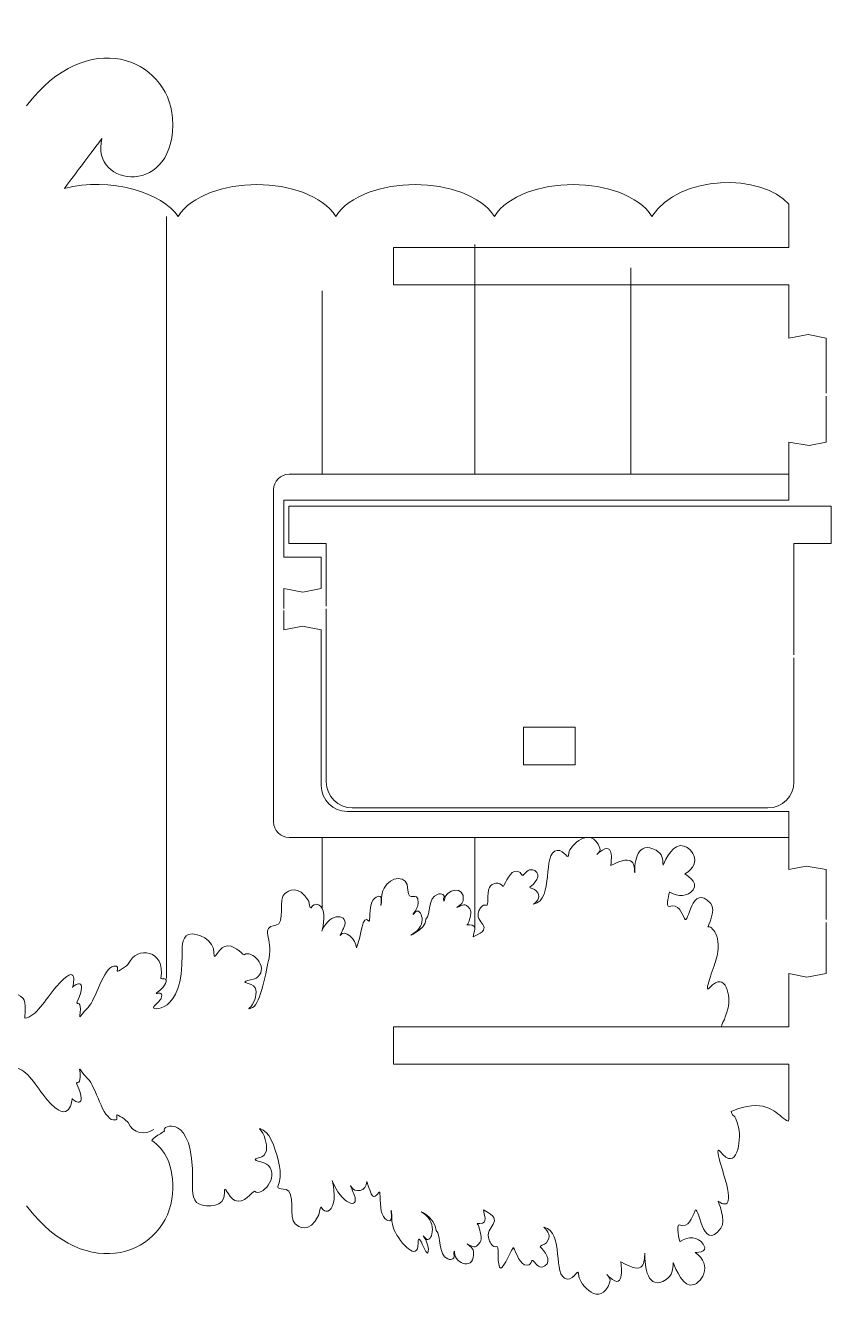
# Model space of a CAD drawing. Header units: centimetres. Extents: x -41 to 41, y -55 to 55.
# Drawn here: x 27.27 to 40.21, y 7.15 to 27.77 of the extents above; entities that cross this region are included whole.
import ezdxf

# ---------------------------------------------------------------- set-up
doc = ezdxf.new("R2010")
doc.units = ezdxf.units.CM
doc.header["$MEASUREMENT"] = 0
doc.layers.add('layer 1', color=7, linetype='Continuous')

msp = doc.modelspace()

# ---------------------------------------------------------------- linework, layer by layer
at = {"layer": 'layer 1', "color": 250, "lineweight": 9}
for points, knots in [([(40.12532, 21.86385), (40.12532, 21.86385), (40.12532, 22.74765), (40.12532, 22.74765), (40.12532, 22.74765), (40.12532, 22.74765), (39.83237, 22.80598), (39.83237, 22.80598), (39.83237, 22.80598), (39.83237, 22.80598), (39.52533, 22.74765), (39.52533, 22.74765), (39.52533, 22.74765), (39.52533, 22.74765), (39.52533, 23.60382), (39.52533, 23.60382), (39.52533, 23.60382), (39.52533, 23.60382), (33.17448, 23.60385), (33.17448, 23.60385), (33.17448, 23.60385), (33.17448, 23.60385), (33.17448, 24.20385), (33.17448, 24.20385), (33.17448, 24.20385), (33.17448, 24.20385), (39.52533, 24.20382), (39.52533, 24.20382), (39.52533, 24.20382), (39.52533, 24.20382), (39.52533, 24.90145), (39.52533, 24.90145), (39.52533, 24.90145), (39.08893, 25.3991), (37.76147, 25.38498), (37.32508, 24.70382), (37.32508, 24.70382), (36.88868, 25.38493), (35.22985, 25.38498), (34.79348, 24.70382), (34.79348, 24.70382), (34.35708, 25.38493), (32.68295, 25.38497), (32.24657, 24.7038), (32.24657, 24.7038), (31.81018, 25.38495), (30.14958, 25.38498), (29.7132, 24.70382), (29.7132, 24.70382), (29.47587, 25.07423), (28.61608, 25.35255), (27.88692, 25.15283), (27.88692, 25.15283), (28.18437, 25.54905), (28.19402, 25.56195), (28.49145, 25.95817), (28.49145, 25.95817), (28.28855, 25.14912), (29.7147, 25.01473), (29.62348, 26.2851), (29.62348, 26.2851), (29.55092, 27.2502), (28.24753, 27.76767), (27.28047, 26.47945)], [0, 0, 0, 0, 0.05882353, 0.05882353, 0.05882353, 0.05882353, 0.11764706, 0.11764706, 0.11764706, 0.11764706, 0.17647059, 0.17647059, 0.17647059, 0.17647059, 0.23529412, 0.23529412, 0.23529412, 0.23529412, 0.29411765, 0.29411765, 0.29411765, 0.29411765, 0.35294118, 0.35294118, 0.35294118, 0.35294118, 0.41176471, 0.41176471, 0.41176471, 0.41176471, 0.47058824, 0.47058824, 0.47058824, 0.47058824, 0.52941176, 0.52941176, 0.52941176, 0.52941176, 0.58823529, 0.58823529, 0.58823529, 0.58823529, 0.64705882, 0.64705882, 0.64705882, 0.64705882, 0.70588235, 0.70588235, 0.70588235, 0.70588235, 0.76470588, 0.76470588, 0.76470588, 0.76470588, 0.82352941, 0.82352941, 0.82352941, 0.82352941, 0.88235294, 0.88235294, 0.88235294, 0.88235294, 1, 1, 1, 1]), ([(31.41292, 18.40783), (31.41292, 18.40783), (31.41292, 18.73013), (31.41292, 18.73013), (31.41292, 18.73013), (31.41292, 18.73013), (31.71888, 18.67173), (31.71888, 18.67173), (31.71888, 18.67173), (31.71888, 18.67173), (32.01292, 18.73013), (32.01292, 18.73013), (32.01292, 18.73013), (32.01292, 18.73013), (32.01292, 19.23013), (32.01292, 19.23013), (32.01292, 19.23013), (32.01292, 19.23013), (31.41292, 19.23013), (31.41292, 19.23013), (31.41292, 19.23013), (31.41292, 19.23013), (31.41292, 20.1468), (31.41292, 20.1468), (31.41292, 20.1468), (31.41292, 20.1468), (39.52535, 20.1468), (39.52535, 20.1468), (39.52535, 20.1468), (39.52535, 20.1468), (39.52535, 21.08098), (39.52535, 21.08098), (39.52535, 21.08098), (39.52535, 21.08098), (39.84912, 21.02265), (39.84912, 21.02265), (39.84912, 21.02265), (39.84912, 21.02265), (40.12532, 21.08098), (40.12532, 21.08098), (40.12532, 21.08098), (40.12532, 21.08098), (40.12532, 21.81493), (40.12532, 21.81493)], [0, 0, 0, 0, 0.08333333, 0.08333333, 0.08333333, 0.08333333, 0.16666667, 0.16666667, 0.16666667, 0.16666667, 0.25, 0.25, 0.25, 0.25, 0.33333333, 0.33333333, 0.33333333, 0.33333333, 0.41666667, 0.41666667, 0.41666667, 0.41666667, 0.5, 0.5, 0.5, 0.5, 0.58333333, 0.58333333, 0.58333333, 0.58333333, 0.66666667, 0.66666667, 0.66666667, 0.66666667, 0.75, 0.75, 0.75, 0.75, 0.83333333, 0.83333333, 0.83333333, 0.83333333, 1, 1, 1, 1]), ([(39.60577, 17.66422), (39.60577, 17.66422), (39.60607, 19.4503), (39.60607, 19.4503), (39.60607, 19.4503), (39.60607, 19.4503), (40.20607, 19.4503), (40.20607, 19.4503), (40.20607, 19.4503), (40.20607, 19.4503), (40.20607, 20.0503), (40.20607, 20.0503), (40.20607, 20.0503), (40.20607, 20.0503), (31.49367, 20.0503), (31.49367, 20.0503), (31.49367, 20.0503), (31.49367, 20.0503), (31.49367, 19.4503), (31.49367, 19.4503), (31.49367, 19.4503), (31.49367, 19.4503), (32.09367, 19.4503), (32.09367, 19.4503), (32.09367, 19.4503), (32.09367, 19.4503), (32.09382, 18.44472), (32.09382, 18.44472)], [0, 0, 0, 0, 0.125, 0.125, 0.125, 0.125, 0.25, 0.25, 0.25, 0.25, 0.375, 0.375, 0.375, 0.375, 0.5, 0.5, 0.5, 0.5, 0.625, 0.625, 0.625, 0.625, 0.75, 0.75, 0.75, 0.75, 1, 1, 1, 1]), ([(40.12532, 13.41095), (40.12532, 13.41095), (40.12532, 14.21265), (40.12532, 14.21265), (40.12532, 14.21265), (40.12532, 14.21265), (39.80438, 14.27098), (39.80438, 14.27098), (39.80438, 14.27098), (39.80438, 14.27098), (39.52535, 14.21265), (39.52535, 14.21265), (39.52535, 14.21265), (39.52535, 14.21265), (39.52535, 15.1468), (39.52535, 15.1468), (39.52535, 15.1468), (39.52535, 15.1468), (32.42958, 15.1468), (32.42958, 15.1468), (32.42958, 15.1468), (32.1995, 15.1468), (32.01292, 15.33338), (32.01292, 15.56347), (32.01292, 15.56347), (32.01292, 15.56347), (32.01292, 18.06347), (32.01292, 18.06347), (32.01292, 18.06347), (32.01292, 18.06347), (31.71127, 18.12187), (31.71127, 18.12187), (31.71127, 18.12187), (31.71127, 18.12187), (31.41292, 18.06347), (31.41292, 18.06347), (31.41292, 18.06347), (31.41292, 18.06347), (31.41292, 18.37457), (31.41292, 18.37457)], [0, 0, 0, 0, 0.09090909, 0.09090909, 0.09090909, 0.09090909, 0.18181818, 0.18181818, 0.18181818, 0.18181818, 0.27272727, 0.27272727, 0.27272727, 0.27272727, 0.36363636, 0.36363636, 0.36363636, 0.36363636, 0.45454545, 0.45454545, 0.45454545, 0.45454545, 0.54545455, 0.54545455, 0.54545455, 0.54545455, 0.63636364, 0.63636364, 0.63636364, 0.63636364, 0.72727273, 0.72727273, 0.72727273, 0.72727273, 0.81818182, 0.81818182, 0.81818182, 0.81818182, 1, 1, 1, 1]), ([(32.09383, 18.40302), (32.09383, 18.40302), (32.0943, 15.6211), (32.0943, 15.6211), (32.0943, 15.6211), (32.0943, 15.39102), (32.28088, 15.20443), (32.51097, 15.20443), (32.51097, 15.20443), (32.51097, 15.20443), (39.18877, 15.20443), (39.18877, 15.20443), (39.18877, 15.20443), (39.41885, 15.20443), (39.60543, 15.39102), (39.60543, 15.6211), (39.60543, 15.6211), (39.60543, 15.6211), (39.60575, 17.61527), (39.60575, 17.61527)], [0, 0, 0, 0, 0.16666667, 0.16666667, 0.16666667, 0.16666667, 0.33333333, 0.33333333, 0.33333333, 0.33333333, 0.5, 0.5, 0.5, 0.5, 0.66666667, 0.66666667, 0.66666667, 0.66666667, 1, 1, 1, 1]), ([(36.09287, 15.89883), (36.09287, 15.89883), (36.09287, 16.49883), (36.09287, 16.49883), (36.09287, 16.49883), (36.09287, 16.49883), (35.25953, 16.49883), (35.25953, 16.49883), (35.25953, 16.49883), (35.25953, 16.49883), (35.25953, 15.89883), (35.25953, 15.89883), (35.25953, 15.89883), (35.25953, 15.89883), (36.09287, 15.89883), (36.09287, 15.89883)], [0, 0, 0, 0, 0.2, 0.2, 0.2, 0.2, 0.4, 0.4, 0.4, 0.4, 0.6, 0.6, 0.6, 0.6, 1, 1, 1, 1]), ([(27.28047, 8.81425), (28.24753, 7.52603), (29.55092, 8.0435), (29.62348, 9.0086), (29.62348, 9.0086), (29.65577, 9.4583), (29.49792, 9.73197), (29.2895, 9.86198), (29.2895, 9.86198), (29.28273, 9.88913), (29.49863, 10.0108), (29.49305, 10.01748), (29.49305, 10.01748), (29.42565, 10.09855), (29.97707, 10.33575), (29.94447, 9.21302), (29.94447, 9.21302), (29.94208, 9.12985), (29.9336, 8.88932), (30.04552, 8.84383), (30.04552, 8.84383), (30.18942, 8.78533), (30.46187, 8.7868), (30.45737, 9.01483), (30.45737, 9.01483), (30.4537, 9.19997), (30.51458, 8.94662), (30.62652, 8.898), (30.62652, 8.898), (30.77088, 8.83523), (30.89787, 9.03515), (30.9432, 9.04975), (30.9432, 9.04975), (31.05798, 8.9464), (31.33838, 9.27007), (31.16447, 9.46157), (31.16447, 9.46157), (31.10483, 9.52723), (30.84123, 9.54175), (31.00775, 9.5831), (31.00775, 9.5831), (31.16568, 9.62237), (31.14518, 9.76478), (31.1143, 9.88092), (31.1143, 9.88092), (31.07095, 10.04388), (30.94897, 10.09125), (31.08035, 10.02807), (31.08035, 10.02807), (31.20843, 9.96647), (31.30208, 9.65608), (31.34242, 9.44317), (31.34242, 9.44317), (31.40885, 9.0926), (31.1841, 9.10813), (31.4483, 9.07345), (31.4483, 9.07345), (31.60405, 9.05302), (31.48458, 8.61045), (31.5929, 8.52517), (31.5929, 8.52517), (31.64602, 8.48335), (31.81108, 8.341), (31.97627, 8.66995), (31.97627, 8.66995), (31.99302, 8.8101), (32.0109, 8.79368), (32.013, 8.79005), (32.013, 8.79005), (32.07748, 8.67903), (32.17032, 8.71818), (32.20608, 8.84763), (32.20608, 8.84763), (32.25358, 9.01947), (32.16522, 9.29232), (32.1959, 9.20628), (32.1959, 9.20628), (32.31905, 8.86057), (32.6382, 8.73118), (32.5424, 8.99073), (32.5424, 8.99073), (32.53352, 9.01487), (32.46552, 9.1712), (32.48572, 9.13122), (32.48572, 9.13122), (32.54798, 9.00793), (32.74242, 9.04218), (32.74703, 9.20245), (32.74703, 9.20245), (32.82907, 8.96287), (32.83097, 8.89333), (32.94562, 9.03525), (32.94562, 9.03525), (32.96705, 9.0618), (32.94873, 8.78498), (32.99125, 8.68348), (32.99125, 8.68348), (33.04347, 8.55885), (33.13583, 8.55265), (33.1382, 8.60308), (33.1382, 8.60308), (33.1459, 8.69795), (33.12443, 8.78995), (33.14085, 8.71815), (33.14085, 8.71815), (33.15327, 8.66377), (33.1266, 8.55607), (33.18505, 8.42445), (33.18505, 8.42445), (33.2822, 8.20578), (33.56935, 7.90392), (33.56935, 8.21418), (33.56935, 8.21418), (33.56935, 8.46557), (33.73317, 7.86575), (33.73317, 8.11907), (33.73317, 8.11907), (33.73317, 8.25508), (33.58192, 8.41503), (33.69255, 8.28682), (33.69255, 8.28682), (33.77195, 8.19487), (33.90653, 8.53637), (33.64497, 8.6993), (33.64497, 8.6993), (33.5175, 8.77867), (33.85908, 8.62905), (33.8595, 8.41965), (33.8595, 8.41965), (33.93982, 8.33933), (33.88787, 8.02193), (34.0444, 7.95995), (34.0444, 7.95995), (34.1062, 7.93545), (34.1757, 7.96847), (34.14268, 8.03965), (34.14268, 8.03965), (34.13708, 8.05173), (34.15528, 8.12055), (34.15528, 8.06408), (34.15528, 8.06408), (34.15528, 7.8724), (34.49507, 7.7656), (34.45772, 8.0824), (34.45772, 8.0824), (34.45053, 8.1434), (34.34502, 8.2054), (34.35467, 8.20118), (34.35467, 8.20118), (34.45975, 8.15543), (34.47452, 8.10797), (34.56603, 8.22958), (34.56603, 8.22958), (34.60557, 8.28215), (34.55858, 8.42395), (34.5459, 8.47942), (34.5459, 8.47942), (34.53293, 8.53628), (34.48297, 8.52828), (34.55853, 8.52828), (34.55853, 8.52828), (34.7052, 8.52828), (34.62152, 8.66688), (34.62152, 8.74815), (34.62152, 8.74815), (35.0025, 8.55917), (34.61997, 8.4916), (34.70973, 8.26563), (34.70973, 8.26563), (34.72593, 8.22478), (34.76453, 8.13762), (34.82942, 8.1618), (34.82942, 8.1618), (34.87698, 8.17955), (34.82923, 7.95532), (34.87772, 7.83038), (34.87772, 7.83038), (34.91308, 7.73923), (35.04002, 8.0481), (35.09403, 8.14088), (35.09403, 8.14088), (35.1075, 8.16407), (35.18837, 7.88985), (35.27673, 7.86602), (35.27673, 7.86602), (35.41667, 7.82833), (35.3722, 7.98752), (35.42797, 7.921), (35.42797, 7.921), (35.46917, 7.87187), (35.5202, 7.79737), (35.60465, 7.84772), (35.60465, 7.84772), (35.7314, 7.92308), (35.58933, 8.10653), (35.52875, 8.1531), (35.52875, 8.1531), (35.5125, 8.16567), (35.6041, 8.18943), (35.62957, 8.22028), (35.62957, 8.22028), (35.71333, 8.32162), (35.6586, 8.40787), (35.58598, 8.47243), (35.58598, 8.47243), (35.93245, 8.39102), (35.7082, 7.68142), (35.96347, 7.63568), (35.96347, 7.63568), (36.08607, 7.61883), (36.14442, 7.86447), (36.15248, 7.68455), (36.15248, 7.68455), (36.15812, 7.55855), (36.50058, 7.15143), (36.65022, 7.59293), (36.65022, 7.59293), (36.66545, 7.63792), (36.63217, 7.6774), (36.61242, 7.69753), (36.61242, 7.69753), (36.5989, 7.7113), (36.59272, 7.71888), (36.60863, 7.7016), (36.60863, 7.7016), (36.61463, 7.69507), (36.63058, 7.6784), (36.64392, 7.66622), (36.64392, 7.66622), (36.91118, 7.42178), (36.81713, 7.92238), (36.82662, 7.91665), (36.82662, 7.91665), (37.22375, 7.67648), (37.19793, 7.91905), (37.21095, 8.05102), (37.21095, 8.05102), (37.20323, 7.84255), (37.25485, 7.43812), (37.55115, 7.6296), (37.55115, 7.6296), (37.65453, 7.69642), (37.66458, 7.7913), (37.66458, 7.90443), (37.66458, 7.90443), (37.66458, 7.91173), (37.78353, 7.55368), (37.938, 7.54193), (37.938, 7.54193), (38.11868, 7.52822), (38.3203, 7.87162), (38.0174, 8.06323), (38.0174, 8.06323), (38.00032, 8.07402), (38.25393, 8.04093), (38.14968, 8.19585), (38.14968, 8.19585), (38.06283, 8.32488), (37.90872, 8.33218), (37.77797, 8.23862), (37.77797, 8.23862), (37.7635, 8.22828), (37.70758, 8.53168), (37.76538, 8.50737), (37.76538, 8.50737), (37.9175, 8.4432), (37.97142, 8.62952), (38.01108, 8.72723), (38.01108, 8.72723), (38.0785, 8.89328), (38.1211, 8.03333), (38.43318, 8.4524), (38.43318, 8.4524), (38.52775, 8.57935), (38.37877, 8.8931), (38.38912, 8.88605), (38.38912, 8.88605), (38.44105, 8.85045), (38.63453, 8.72617), (38.52042, 9.171), (38.52042, 9.171), (38.48848, 9.29555), (38.3112, 9.82493), (38.42013, 9.68533), (38.42013, 9.68533), (38.69142, 9.33767), (38.7603, 9.8782), (38.71792, 10.05718), (38.71792, 10.05718), (38.64537, 10.36387), (38.62043, 10.20527), (38.598, 10.32835), (38.598, 10.32835), (39.1123, 10.55317), (39.29368, 10.32943), (39.43407, 10.22333), (39.43407, 10.22333), (39.51885, 10.15928), (39.52533, 10.14832), (39.52533, 10.26153), (39.52533, 10.26153), (39.52533, 10.26153), (39.52533, 11.08982), (39.52533, 11.08982), (39.52533, 11.08982), (39.52533, 11.08982), (33.17448, 11.08987), (33.17448, 11.08987), (33.17448, 11.08987), (33.17448, 11.08987), (33.17448, 11.68987), (33.17448, 11.68987), (33.17448, 11.68987), (33.17448, 11.68987), (39.52533, 11.68982), (39.52533, 11.68982), (39.52533, 11.68982), (39.52533, 11.68982), (39.52533, 12.54598), (39.52533, 12.54598), (39.52533, 12.54598), (39.52533, 12.54598), (39.81275, 12.48765), (39.81275, 12.48765), (39.81275, 12.48765), (39.81275, 12.48765), (40.12532, 12.54598), (40.12532, 12.54598), (40.12532, 12.54598), (40.12532, 12.54598), (40.12532, 13.3641), (40.12532, 13.3641)], [0, 0, 0, 0, 0.01190476, 0.01190476, 0.01190476, 0.01190476, 0.02380952, 0.02380952, 0.02380952, 0.02380952, 0.03571429, 0.03571429, 0.03571429, 0.03571429, 0.04761905, 0.04761905, 0.04761905, 0.04761905, 0.05952381, 0.05952381, 0.05952381, 0.05952381, 0.07142857, 0.07142857, 0.07142857, 0.07142857, 0.08333333, 0.08333333, 0.08333333, 0.08333333, 0.0952381, 0.0952381, 0.0952381, 0.0952381, 0.10714286, 0.10714286, 0.10714286, 0.10714286, 0.11904762, 0.11904762, 0.11904762, 0.11904762, 0.13095238, 0.13095238, 0.13095238, 0.13095238, 0.14285714, 0.14285714, 0.14285714, 0.14285714, 0.1547619, 0.1547619, 0.1547619, 0.1547619, 0.16666667, 0.16666667, 0.16666667, 0.16666667, 0.17857143, 0.17857143, 0.17857143, 0.17857143, 0.19047619, 0.19047619, 0.19047619, 0.19047619, 0.20238095, 0.20238095, 0.20238095, 0.20238095, 0.21428571, 0.21428571, 0.21428571, 0.21428571, 0.22619048, 0.22619048, 0.22619048, 0.22619048, 0.23809524, 0.23809524, 0.23809524, 0.23809524, 0.25, 0.25, 0.25, 0.25, 0.26190476, 0.26190476, 0.26190476, 0.26190476, 0.27380952, 0.27380952, 0.27380952, 0.27380952, 0.28571429, 0.28571429, 0.28571429, 0.28571429, 0.29761905, 0.29761905, 0.29761905, 0.29761905, 0.30952381, 0.30952381, 0.30952381, 0.30952381, 0.32142857, 0.32142857, 0.32142857, 0.32142857, 0.33333333, 0.33333333, 0.33333333, 0.33333333, 0.3452381, 0.3452381, 0.3452381, 0.3452381, 0.35714286, 0.35714286, 0.35714286, 0.35714286, 0.36904762, 0.36904762, 0.36904762, 0.36904762, 0.38095238, 0.38095238, 0.38095238, 0.38095238, 0.39285714, 0.39285714, 0.39285714, 0.39285714, 0.4047619, 0.4047619, 0.4047619, 0.4047619, 0.41666667, 0.41666667, 0.41666667, 0.41666667, 0.42857143, 0.42857143, 0.42857143, 0.42857143, 0.44047619, 0.44047619, 0.44047619, 0.44047619, 0.45238095, 0.45238095, 0.45238095, 0.45238095, 0.46428571, 0.46428571, 0.46428571, 0.46428571, 0.47619048, 0.47619048, 0.47619048, 0.47619048, 0.48809524, 0.48809524, 0.48809524, 0.48809524, 0.5, 0.5, 0.5, 0.5, 0.51190476, 0.51190476, 0.51190476, 0.51190476, 0.52380952, 0.52380952, 0.52380952, 0.52380952, 0.53571429, 0.53571429, 0.53571429, 0.53571429, 0.54761905, 0.54761905, 0.54761905, 0.54761905, 0.55952381, 0.55952381, 0.55952381, 0.55952381, 0.57142857, 0.57142857, 0.57142857, 0.57142857, 0.58333333, 0.58333333, 0.58333333, 0.58333333, 0.5952381, 0.5952381, 0.5952381, 0.5952381, 0.60714286, 0.60714286, 0.60714286, 0.60714286, 0.61904762, 0.61904762, 0.61904762, 0.61904762, 0.63095238, 0.63095238, 0.63095238, 0.63095238, 0.64285714, 0.64285714, 0.64285714, 0.64285714, 0.6547619, 0.6547619, 0.6547619, 0.6547619, 0.66666667, 0.66666667, 0.66666667, 0.66666667, 0.67857143, 0.67857143, 0.67857143, 0.67857143, 0.69047619, 0.69047619, 0.69047619, 0.69047619, 0.70238095, 0.70238095, 0.70238095, 0.70238095, 0.71428571, 0.71428571, 0.71428571, 0.71428571, 0.72619048, 0.72619048, 0.72619048, 0.72619048, 0.73809524, 0.73809524, 0.73809524, 0.73809524, 0.75, 0.75, 0.75, 0.75, 0.76190476, 0.76190476, 0.76190476, 0.76190476, 0.77380952, 0.77380952, 0.77380952, 0.77380952, 0.78571429, 0.78571429, 0.78571429, 0.78571429, 0.79761905, 0.79761905, 0.79761905, 0.79761905, 0.80952381, 0.80952381, 0.80952381, 0.80952381, 0.82142857, 0.82142857, 0.82142857, 0.82142857, 0.83333333, 0.83333333, 0.83333333, 0.83333333, 0.8452381, 0.8452381, 0.8452381, 0.8452381, 0.85714286, 0.85714286, 0.85714286, 0.85714286, 0.86904762, 0.86904762, 0.86904762, 0.86904762, 0.88095238, 0.88095238, 0.88095238, 0.88095238, 0.89285714, 0.89285714, 0.89285714, 0.89285714, 0.9047619, 0.9047619, 0.9047619, 0.9047619, 0.91666667, 0.91666667, 0.91666667, 0.91666667, 0.92857143, 0.92857143, 0.92857143, 0.92857143, 0.94047619, 0.94047619, 0.94047619, 0.94047619, 0.95238095, 0.95238095, 0.95238095, 0.95238095, 0.96428571, 0.96428571, 0.96428571, 0.96428571, 0.97619048, 0.97619048, 0.97619048, 0.97619048, 1, 1, 1, 1])]:
    msp.add_open_spline(points, degree=3, knots=knots, dxfattribs=at)
at = {"layer": 'layer 1', "color": 114, "lineweight": 9}
msp.add_open_spline([(29.52737, 24.70382), (29.52737, 24.70382), (29.52827, 12.4623), (29.52827, 12.4623)], degree=3, dxfattribs=at)
for points, knots in [([(39.52528, 14.73017), (35.81133, 14.73017), (38.1643, 14.73017), (34.4812, 14.73017), (34.4812, 14.73017), (34.4812, 14.73017), (34.4812, 13.25795), (34.4812, 13.25795), (34.4812, 13.25795), (34.4812, 13.25795), (34.4812, 14.73017), (34.4812, 14.73017), (34.4812, 14.73017), (34.4812, 14.73017), (32.02733, 14.73017), (32.02733, 14.73017), (32.02733, 14.73017), (32.02733, 14.73017), (32.02733, 13.58572), (32.02733, 13.58572), (32.02733, 13.58572), (32.02733, 13.58572), (32.02733, 14.73017), (32.02733, 14.73017), (32.02733, 14.73017), (32.02733, 14.73017), (31.49622, 14.73017), (31.49622, 14.73017), (31.49622, 14.73017), (31.35817, 14.73017), (31.24622, 14.84212), (31.24622, 14.98017), (31.24622, 14.98017), (31.24622, 14.98017), (31.24622, 20.3135), (31.24622, 20.3135), (31.24622, 20.3135), (31.24622, 20.45155), (31.35817, 20.5635), (31.49622, 20.5635), (31.49622, 20.5635), (31.49622, 20.5635), (32.02733, 20.5635), (32.02733, 20.5635), (32.02733, 20.5635), (32.02733, 20.5635), (32.02733, 23.51007), (32.02733, 23.51007), (32.02733, 23.51007), (32.02733, 23.51007), (32.02733, 20.5635), (32.02733, 20.5635), (32.02733, 20.5635), (32.02733, 20.5635), (34.4812, 20.5635), (34.4812, 20.5635), (34.4812, 20.5635), (34.4812, 20.5635), (34.4812, 24.25437), (34.4812, 24.25437), (34.4812, 24.25437), (34.4812, 24.25437), (34.4812, 20.5635), (34.4812, 20.5635), (34.4812, 20.5635), (34.4812, 20.5635), (36.98468, 20.5635), (36.98468, 20.5635), (36.98468, 20.5635), (36.98468, 20.5635), (36.98468, 23.87813), (36.98468, 23.87813), (36.98468, 23.87813), (36.98468, 23.87813), (36.98468, 20.5635), (36.98468, 20.5635), (36.98468, 20.5635), (36.98468, 20.5635), (39.52528, 20.5635), (39.52528, 20.5635)], [0, 0, 0, 0, 0.04761905, 0.04761905, 0.04761905, 0.04761905, 0.0952381, 0.0952381, 0.0952381, 0.0952381, 0.14285714, 0.14285714, 0.14285714, 0.14285714, 0.19047619, 0.19047619, 0.19047619, 0.19047619, 0.23809524, 0.23809524, 0.23809524, 0.23809524, 0.28571429, 0.28571429, 0.28571429, 0.28571429, 0.33333333, 0.33333333, 0.33333333, 0.33333333, 0.38095238, 0.38095238, 0.38095238, 0.38095238, 0.42857143, 0.42857143, 0.42857143, 0.42857143, 0.47619048, 0.47619048, 0.47619048, 0.47619048, 0.52380952, 0.52380952, 0.52380952, 0.52380952, 0.57142857, 0.57142857, 0.57142857, 0.57142857, 0.61904762, 0.61904762, 0.61904762, 0.61904762, 0.66666667, 0.66666667, 0.66666667, 0.66666667, 0.71428571, 0.71428571, 0.71428571, 0.71428571, 0.76190476, 0.76190476, 0.76190476, 0.76190476, 0.80952381, 0.80952381, 0.80952381, 0.80952381, 0.85714286, 0.85714286, 0.85714286, 0.85714286, 0.9047619, 0.9047619, 0.9047619, 0.9047619, 1, 1, 1, 1]), ([(38.441, 11.68982), (38.4638, 11.79603), (38.47403, 11.72815), (38.5476, 11.99275), (38.5476, 11.99275), (38.59052, 12.1472), (38.52337, 12.6141), (38.25097, 12.31465), (38.25097, 12.31465), (38.14162, 12.19442), (38.32057, 12.651), (38.3529, 12.75847), (38.3529, 12.75847), (38.46842, 13.14223), (38.2756, 13.32323), (38.22357, 13.29267), (38.22357, 13.29267), (38.2132, 13.28658), (38.36317, 13.5571), (38.26902, 13.66698), (38.26902, 13.66698), (37.95825, 14.02965), (37.91293, 13.28727), (37.84603, 13.43082), (37.84603, 13.43082), (37.8067, 13.5153), (37.75333, 13.67632), (37.60102, 13.62135), (37.60102, 13.62135), (37.54313, 13.6005), (37.60003, 13.86232), (37.61447, 13.85335), (37.61447, 13.85335), (37.7449, 13.77222), (37.89907, 13.7781), (37.98632, 13.88925), (37.98632, 13.88925), (38.09108, 14.02272), (37.83787, 14.13875), (37.85497, 14.14802), (37.85497, 14.14802), (38.1585, 14.31263), (37.95797, 14.6097), (37.77725, 14.59835), (37.77725, 14.59835), (37.62275, 14.58863), (37.50263, 14.2798), (37.50267, 14.2861), (37.50267, 14.2861), (37.50302, 14.38377), (37.4933, 14.46575), (37.39012, 14.52373), (37.39012, 14.52373), (37.09443, 14.68985), (37.04153, 14.34078), (37.04857, 14.16078), (37.04857, 14.16078), (37.03598, 14.27477), (37.06255, 14.48413), (36.66468, 14.27785), (36.66468, 14.27785), (36.65518, 14.27293), (36.75082, 14.70488), (36.48278, 14.49458), (36.48278, 14.49458), (36.4694, 14.4841), (36.4534, 14.46975), (36.44738, 14.46413), (36.44738, 14.46413), (36.43142, 14.44925), (36.43762, 14.4558), (36.45118, 14.46763), (36.45118, 14.46763), (36.471, 14.48497), (36.5044, 14.51898), (36.48932, 14.55785), (36.48932, 14.55785), (36.34107, 14.93945), (35.99737, 14.58892), (35.99128, 14.4801), (35.99128, 14.4801), (35.98262, 14.32473), (35.92508, 14.53705), (35.80245, 14.52282), (35.80245, 14.52282), (35.54702, 14.48402), (35.76848, 13.72682), (35.42175, 13.65748), (35.42175, 13.65748), (35.4946, 13.71303), (35.54957, 13.78735), (35.46613, 13.87507), (35.46613, 13.87507), (35.44078, 13.90177), (35.34923, 13.92257), (35.36553, 13.93335), (35.36553, 13.93335), (35.42627, 13.9734), (35.56892, 14.1314), (35.44242, 14.19682), (35.44242, 14.19682), (35.35812, 14.24053), (35.30685, 14.17633), (35.26548, 14.13403), (35.26548, 14.13403), (35.20952, 14.07675), (35.25448, 14.21407), (35.11445, 14.1819), (35.11445, 14.1819), (35.026, 14.16158), (34.94427, 13.92505), (34.93087, 13.9451), (34.93087, 13.9451), (34.87712, 14.02537), (34.75015, 14.00458), (34.71447, 13.92597), (34.71447, 13.92597), (34.66558, 13.81825), (34.71263, 13.6245), (34.66512, 13.63995), (34.66512, 13.63995), (34.60033, 13.66103), (34.56143, 13.58587), (34.5451, 13.55063), (34.5451, 13.55063), (34.45463, 13.35577), (34.83695, 13.2964), (34.45537, 13.13423), (34.45537, 13.13423), (34.45562, 13.20442), (34.53977, 13.32387), (34.39307, 13.32427), (34.39307, 13.32427), (34.3175, 13.32447), (34.36745, 13.31743), (34.3806, 13.3665), (34.3806, 13.3665), (34.39343, 13.41435), (34.44087, 13.53665), (34.4015, 13.58215), (34.4015, 13.58215), (34.3104, 13.6874), (34.29548, 13.64648), (34.19025, 13.60723), (34.19025, 13.60723), (34.18058, 13.60363), (34.28627, 13.65683), (34.29368, 13.70953), (34.29368, 13.70953), (34.3321, 13.98297), (33.99192, 13.89168), (33.9913, 13.72617), (33.9913, 13.72617), (33.99112, 13.6774), (33.97317, 13.73688), (33.9788, 13.7473), (33.9788, 13.7473), (34.01202, 13.80867), (33.94263, 13.83737), (33.88075, 13.81638), (33.88075, 13.81638), (33.72402, 13.76332), (33.77497, 13.4891), (33.69438, 13.41998), (33.69438, 13.41998), (33.6933, 13.23918), (33.35125, 13.11092), (33.47897, 13.17913), (33.47897, 13.17913), (33.74105, 13.31907), (33.60753, 13.61432), (33.52788, 13.53513), (33.52788, 13.53513), (33.41682, 13.42473), (33.56858, 13.56243), (33.56902, 13.67987), (33.56902, 13.67987), (33.56982, 13.89858), (33.40515, 13.66893), (33.40595, 13.88598), (33.40595, 13.88598), (33.40693, 14.15387), (33.1196, 14.10197), (33.02175, 13.91342), (33.02175, 13.91342), (32.96287, 13.79995), (32.9892, 13.70688), (32.9766, 13.65997), (32.9766, 13.65997), (32.95997, 13.59802), (32.98173, 13.6774), (32.97432, 13.75933), (32.97432, 13.75933), (32.97213, 13.80288), (32.87975, 13.79778), (32.82715, 13.69032), (32.82715, 13.69032), (32.78432, 13.60278), (32.80175, 13.36375), (32.78038, 13.38672), (32.78038, 13.38672), (32.66618, 13.50957), (32.66302, 13.16172), (32.58018, 12.95507), (32.58018, 12.95507), (32.57608, 13.09347), (32.3823, 13.26748), (32.31965, 13.1612), (32.31965, 13.1612), (32.29932, 13.12675), (32.36782, 13.26153), (32.3768, 13.28233), (32.3768, 13.28233), (32.47342, 13.50618), (32.15437, 13.53925), (32.03012, 13.2411), (32.03012, 13.2411), (31.99918, 13.1669), (32.0884, 13.40225), (32.04145, 13.55073), (32.04145, 13.55073), (32.0061, 13.6626), (31.9134, 13.69667), (31.84855, 13.60098), (31.84855, 13.60098), (31.84642, 13.59785), (31.8285, 13.58372), (31.81222, 13.7048), (31.81222, 13.7048), (31.64807, 13.98925), (31.48262, 13.86687), (31.42928, 13.83085), (31.42928, 13.83085), (31.32063, 13.75745), (31.43872, 13.33725), (31.28283, 13.31997), (31.28283, 13.31997), (31.01842, 13.29067), (31.24253, 13.09562), (31.175, 12.7931), (31.175, 12.7931), (31.13398, 12.60938), (31.03827, 12.05382), (30.90998, 12.001), (30.90998, 12.001), (30.77842, 11.9468), (30.90055, 11.98737), (30.94442, 12.12797), (30.94442, 12.12797), (30.97568, 12.22815), (30.99663, 12.35103), (30.8388, 12.38538), (30.8388, 12.38538), (30.67243, 12.42155), (30.93608, 12.43337), (30.9959, 12.4899), (30.9959, 12.4899), (31.17045, 12.65477), (30.89108, 12.935), (30.77597, 12.84607), (30.77597, 12.84607), (30.73068, 12.85878), (30.60433, 13.03177), (30.45977, 12.97798), (30.45977, 12.97798), (30.34768, 12.93628), (30.28598, 12.71773), (30.29023, 12.87755), (30.29023, 12.87755), (30.29547, 13.07445), (30.02355, 13.22035), (29.87947, 13.17023), (29.87947, 13.17023), (29.76742, 13.13125), (29.77512, 12.92358), (29.77727, 12.85175), (29.77727, 12.85175), (29.80628, 11.88227), (29.25507, 11.94468), (29.32275, 12.01447), (29.32275, 12.01447), (29.32835, 12.02025), (29.43608, 12.12253), (29.44293, 12.14598), (29.44293, 12.14598), (29.49653, 12.32922), (29.24078, 12.13153), (29.43717, 12.28838), (29.43717, 12.28838), (29.47298, 12.317), (29.58123, 12.46203), (29.48192, 12.4623), (29.48192, 12.4623), (29.47725, 12.46232), (29.43608, 12.45738), (29.43783, 12.4677), (29.43783, 12.4677), (29.51638, 12.93258), (29.04677, 12.9939), (28.91952, 12.7032), (28.91952, 12.7032), (28.90402, 12.66782), (28.7363, 12.56853), (28.73635, 12.5824), (28.73635, 12.5824), (28.73658, 12.64397), (28.7596, 12.6701), (28.67995, 12.66168), (28.67995, 12.66168), (28.51495, 12.64423), (28.3917, 12.12115), (28.27055, 12.00155), (28.27055, 12.00155), (28.08205, 11.81542), (28.14377, 11.78918), (28.14445, 11.97553), (28.14445, 11.97553), (28.14495, 12.1117), (28.06867, 12.03452), (28.09448, 12.09168), (28.09448, 12.09168), (28.28668, 12.51735), (28.02268, 12.35425), (28.01922, 12.32255), (28.01922, 12.32255), (28.01773, 12.30915), (28.14433, 12.7884), (27.75537, 12.33067), (27.75537, 12.33067), (27.5792, 12.12337), (27.43152, 11.84532), (27.24942, 11.82775), (27.24942, 11.82775), (27.24972, 11.82722), (27.28188, 12.09117), (27.22532, 12.14505), (27.22532, 12.14505), (27.10813, 12.25672), (27.04547, 12.2279), (26.922, 12.10358), (26.922, 12.10358), (26.73332, 11.9136), (26.83222, 11.90417), (26.60585, 11.63878), (26.60585, 11.63878), (26.49183, 11.5051), (26.62648, 11.88698), (26.24972, 11.695), (26.24972, 11.695), (26.22028, 11.68325), (25.92553, 11.54547), (25.99745, 11.33473), (25.99745, 11.33473), (26.46652, 11.03168), (26.44852, 11.27945), (26.56153, 11.14515), (26.56153, 11.14515), (26.78593, 10.87853), (26.58807, 10.94652), (26.77537, 10.75552), (26.77537, 10.75552), (26.89792, 10.63052), (26.96035, 10.60137), (27.07838, 10.71238), (27.07838, 10.71238), (27.13535, 10.76595), (27.10513, 11.03008), (27.1048, 11.02953), (27.1048, 11.02953), (27.2868, 11.01098), (27.43242, 10.73213), (27.60705, 10.52387), (27.60705, 10.52387), (27.99265, 10.064), (28.01127, 10.54967), (28.01263, 10.53623), (28.01263, 10.53623), (28.01588, 10.50455), (28.27867, 10.33998), (28.0896, 10.76672), (28.0896, 10.76672), (28.06423, 10.82402), (28.13993, 10.74642), (28.14043, 10.88257), (28.14043, 10.88257), (28.14112, 11.06893), (28.0792, 11.04303), (28.26633, 10.85588), (28.26633, 10.85588), (28.3866, 10.73558), (28.50602, 10.21185), (28.67088, 10.19352), (28.67088, 10.19352), (28.75047, 10.18465), (28.72762, 10.21092), (28.72785, 10.27247), (28.72785, 10.27247), (28.7279, 10.28635), (28.89488, 10.18615), (28.91012, 10.15067), (28.91012, 10.15067), (28.98635, 9.97312), (29.19092, 9.94562), (29.3219, 10.04083)], [0, 0, 0, 0, 0.00980392, 0.00980392, 0.00980392, 0.00980392, 0.01960784, 0.01960784, 0.01960784, 0.01960784, 0.02941176, 0.02941176, 0.02941176, 0.02941176, 0.03921569, 0.03921569, 0.03921569, 0.03921569, 0.04901961, 0.04901961, 0.04901961, 0.04901961, 0.05882353, 0.05882353, 0.05882353, 0.05882353, 0.06862745, 0.06862745, 0.06862745, 0.06862745, 0.07843137, 0.07843137, 0.07843137, 0.07843137, 0.08823529, 0.08823529, 0.08823529, 0.08823529, 0.09803922, 0.09803922, 0.09803922, 0.09803922, 0.10784314, 0.10784314, 0.10784314, 0.10784314, 0.11764706, 0.11764706, 0.11764706, 0.11764706, 0.12745098, 0.12745098, 0.12745098, 0.12745098, 0.1372549, 0.1372549, 0.1372549, 0.1372549, 0.14705882, 0.14705882, 0.14705882, 0.14705882, 0.15686275, 0.15686275, 0.15686275, 0.15686275, 0.16666667, 0.16666667, 0.16666667, 0.16666667, 0.17647059, 0.17647059, 0.17647059, 0.17647059, 0.18627451, 0.18627451, 0.18627451, 0.18627451, 0.19607843, 0.19607843, 0.19607843, 0.19607843, 0.20588235, 0.20588235, 0.20588235, 0.20588235, 0.21568627, 0.21568627, 0.21568627, 0.21568627, 0.2254902, 0.2254902, 0.2254902, 0.2254902, 0.23529412, 0.23529412, 0.23529412, 0.23529412, 0.24509804, 0.24509804, 0.24509804, 0.24509804, 0.25490196, 0.25490196, 0.25490196, 0.25490196, 0.26470588, 0.26470588, 0.26470588, 0.26470588, 0.2745098, 0.2745098, 0.2745098, 0.2745098, 0.28431373, 0.28431373, 0.28431373, 0.28431373, 0.29411765, 0.29411765, 0.29411765, 0.29411765, 0.30392157, 0.30392157, 0.30392157, 0.30392157, 0.31372549, 0.31372549, 0.31372549, 0.31372549, 0.32352941, 0.32352941, 0.32352941, 0.32352941, 0.33333333, 0.33333333, 0.33333333, 0.33333333, 0.34313725, 0.34313725, 0.34313725, 0.34313725, 0.35294118, 0.35294118, 0.35294118, 0.35294118, 0.3627451, 0.3627451, 0.3627451, 0.3627451, 0.37254902, 0.37254902, 0.37254902, 0.37254902, 0.38235294, 0.38235294, 0.38235294, 0.38235294, 0.39215686, 0.39215686, 0.39215686, 0.39215686, 0.40196078, 0.40196078, 0.40196078, 0.40196078, 0.41176471, 0.41176471, 0.41176471, 0.41176471, 0.42156863, 0.42156863, 0.42156863, 0.42156863, 0.43137255, 0.43137255, 0.43137255, 0.43137255, 0.44117647, 0.44117647, 0.44117647, 0.44117647, 0.45098039, 0.45098039, 0.45098039, 0.45098039, 0.46078431, 0.46078431, 0.46078431, 0.46078431, 0.47058824, 0.47058824, 0.47058824, 0.47058824, 0.48039216, 0.48039216, 0.48039216, 0.48039216, 0.49019608, 0.49019608, 0.49019608, 0.49019608, 0.5, 0.5, 0.5, 0.5, 0.50980392, 0.50980392, 0.50980392, 0.50980392, 0.51960784, 0.51960784, 0.51960784, 0.51960784, 0.52941176, 0.52941176, 0.52941176, 0.52941176, 0.53921569, 0.53921569, 0.53921569, 0.53921569, 0.54901961, 0.54901961, 0.54901961, 0.54901961, 0.55882353, 0.55882353, 0.55882353, 0.55882353, 0.56862745, 0.56862745, 0.56862745, 0.56862745, 0.57843137, 0.57843137, 0.57843137, 0.57843137, 0.58823529, 0.58823529, 0.58823529, 0.58823529, 0.59803922, 0.59803922, 0.59803922, 0.59803922, 0.60784314, 0.60784314, 0.60784314, 0.60784314, 0.61764706, 0.61764706, 0.61764706, 0.61764706, 0.62745098, 0.62745098, 0.62745098, 0.62745098, 0.6372549, 0.6372549, 0.6372549, 0.6372549, 0.64705882, 0.64705882, 0.64705882, 0.64705882, 0.65686275, 0.65686275, 0.65686275, 0.65686275, 0.66666667, 0.66666667, 0.66666667, 0.66666667, 0.67647059, 0.67647059, 0.67647059, 0.67647059, 0.68627451, 0.68627451, 0.68627451, 0.68627451, 0.69607843, 0.69607843, 0.69607843, 0.69607843, 0.70588235, 0.70588235, 0.70588235, 0.70588235, 0.71568627, 0.71568627, 0.71568627, 0.71568627, 0.7254902, 0.7254902, 0.7254902, 0.7254902, 0.73529412, 0.73529412, 0.73529412, 0.73529412, 0.74509804, 0.74509804, 0.74509804, 0.74509804, 0.75490196, 0.75490196, 0.75490196, 0.75490196, 0.76470588, 0.76470588, 0.76470588, 0.76470588, 0.7745098, 0.7745098, 0.7745098, 0.7745098, 0.78431373, 0.78431373, 0.78431373, 0.78431373, 0.79411765, 0.79411765, 0.79411765, 0.79411765, 0.80392157, 0.80392157, 0.80392157, 0.80392157, 0.81372549, 0.81372549, 0.81372549, 0.81372549, 0.82352941, 0.82352941, 0.82352941, 0.82352941, 0.83333333, 0.83333333, 0.83333333, 0.83333333, 0.84313725, 0.84313725, 0.84313725, 0.84313725, 0.85294118, 0.85294118, 0.85294118, 0.85294118, 0.8627451, 0.8627451, 0.8627451, 0.8627451, 0.87254902, 0.87254902, 0.87254902, 0.87254902, 0.88235294, 0.88235294, 0.88235294, 0.88235294, 0.89215686, 0.89215686, 0.89215686, 0.89215686, 0.90196078, 0.90196078, 0.90196078, 0.90196078, 0.91176471, 0.91176471, 0.91176471, 0.91176471, 0.92156863, 0.92156863, 0.92156863, 0.92156863, 0.93137255, 0.93137255, 0.93137255, 0.93137255, 0.94117647, 0.94117647, 0.94117647, 0.94117647, 0.95098039, 0.95098039, 0.95098039, 0.95098039, 0.96078431, 0.96078431, 0.96078431, 0.96078431, 0.97058824, 0.97058824, 0.97058824, 0.97058824, 0.98039216, 0.98039216, 0.98039216, 0.98039216, 1, 1, 1, 1])]:
    msp.add_open_spline(points, degree=3, knots=knots, dxfattribs=at)

doc.saveas('drawing.dxf')
